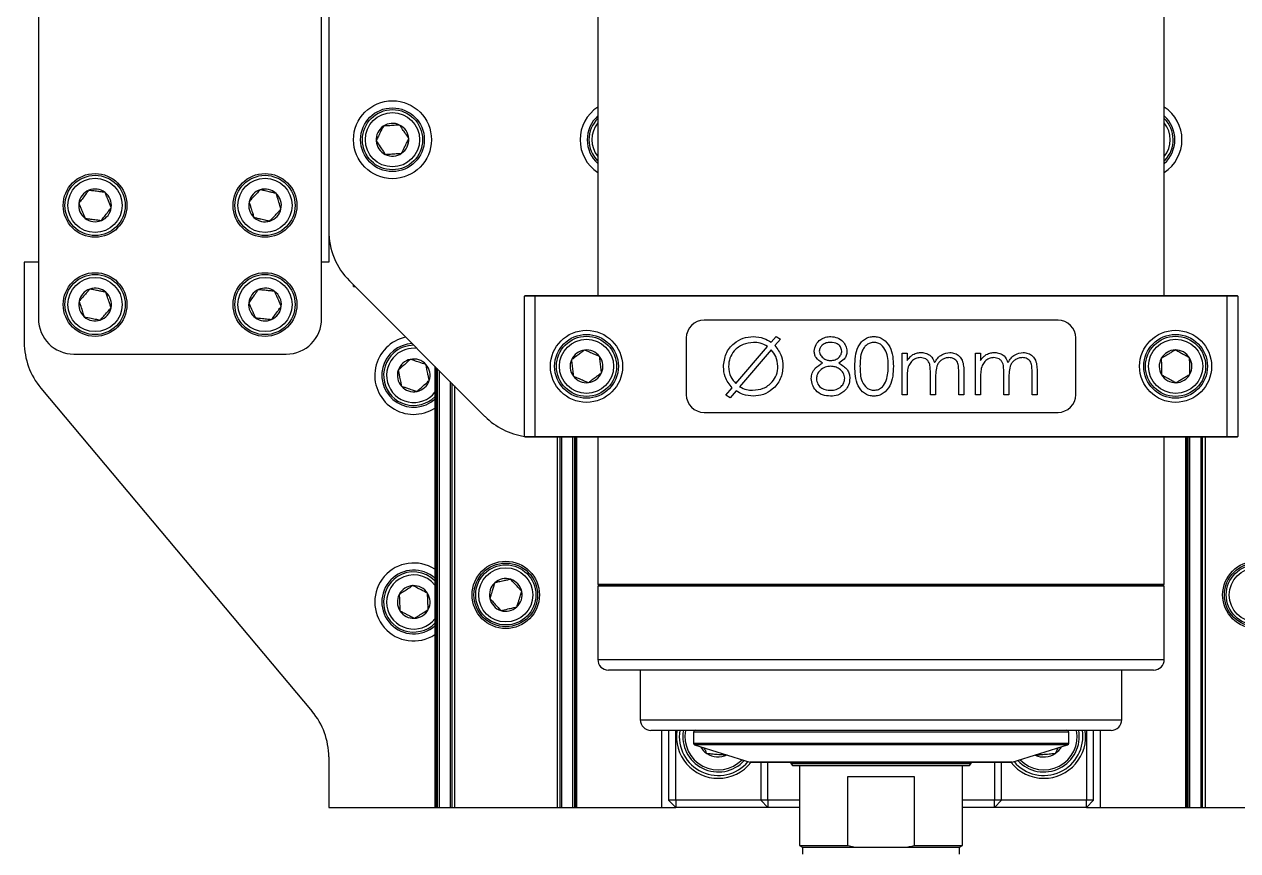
# Model space of a CAD drawing. Header units: millimetres. Extents: x 0 to 279, y 0 to 216.
# Drawn here: x 22.65 to 51.21, y 73.6 to 93.05 of the extents above; entities that cross this region are included whole.
import ezdxf

# ---------------------------------------------------------------- set-up
doc = ezdxf.new("R2010")
doc.units = ezdxf.units.MM

msp = doc.modelspace()

# ---------------------------------------------------------------- linework, layer by layer
at = {"color": 7, "linetype": 'Continuous', "lineweight": 25}
for p, q in [((29.814, 113.337), (29.814, 88.194)), ((36.147, 100.004), (36.147, 86.671)), ((49.481, 86.671), (49.481, 100.004)), ((22.981, 98.125), (22.981, 86.125)), ((29.647, 86.125), (29.647, 98.125)), ((49.496, 89.851), (49.481, 89.836)), ((29.814, 88.194), (29.814, 87.458)), ((22.981, 87.458), (22.647, 87.458)), ((22.647, 87.458), (22.647, 85.565)), ((29.814, 87.458), (29.647, 87.458)), ((30.302, 87.016), (33.492, 83.826)), ((30.397, 86.879), (30.397, 86.921)), ((30.397, 86.879), (30.439, 86.879)), ((34.418, 86.654), (34.435, 86.671)), ((34.668, 86.654), (34.418, 86.654)), ((34.418, 83.354), (34.418, 86.654)), ((34.435, 86.671), (34.668, 86.671)), ((34.668, 86.654), (34.668, 86.671)), ((34.668, 86.671), (50.96, 86.671)), ((34.668, 86.654), (34.668, 83.354)), ((50.96, 86.654), (34.668, 86.654)), ((50.96, 86.671), (51.193, 86.671)), ((50.96, 86.654), (50.96, 86.671)), ((51.21, 86.654), (50.96, 86.654)), ((50.96, 83.354), (50.96, 86.654)), ((51.193, 86.671), (51.21, 86.654)), ((51.21, 86.654), (51.21, 83.354)), ((46.981, 86.087), (38.647, 86.087)), ((40.23, 85.571), (40.349, 85.709)), ((40.349, 85.709), (40.446, 85.645)), ((38.231, 85.671), (38.231, 84.337)), ((39.395, 84.597), (40.145, 85.47)), ((40.446, 85.645), (40.315, 85.492)), ((47.397, 84.337), (47.397, 85.671)), ((23.814, 85.291), (28.814, 85.291)), ((40.23, 85.392), (39.485, 84.525)), ((43.31, 85.312), (43.429, 85.312)), ((43.31, 84.337), (43.31, 85.312)), ((43.429, 85.312), (43.429, 85.142)), ((45.036, 85.312), (45.156, 85.312)), ((45.036, 84.337), (45.036, 85.312)), ((45.156, 85.312), (45.156, 85.142)), ((32.314, 85.004), (32.314, 74.625)), ((32.366, 84.953), (32.366, 74.625)), ((43.976, 84.337), (43.976, 84.833)), ((44.643, 84.337), (44.643, 84.866)), ((44.763, 84.865), (44.763, 84.337)), ((45.703, 84.337), (45.703, 84.833)), ((46.37, 84.337), (46.37, 84.866)), ((46.489, 84.865), (46.489, 84.337)), ((32.673, 84.645), (32.673, 74.625)), ((32.709, 84.609), (32.709, 74.625)), ((43.429, 84.747), (43.429, 84.337)), ((44.096, 84.716), (44.096, 84.337)), ((45.156, 84.747), (45.156, 84.337)), ((45.823, 84.716), (45.823, 84.337)), ((23.037, 84.493), (29.424, 76.882)), ((32.775, 84.543), (32.775, 74.625)), ((39.164, 84.329), (39.312, 84.5)), ((39.262, 84.265), (39.164, 84.329)), ((39.401, 84.427), (39.262, 84.265)), ((43.429, 84.337), (43.31, 84.337)), ((44.096, 84.337), (43.976, 84.337)), ((44.763, 84.337), (44.643, 84.337)), ((45.156, 84.337), (45.036, 84.337)), ((45.823, 84.337), (45.703, 84.337)), ((46.489, 84.337), (46.37, 84.337)), ((38.647, 83.921), (46.981, 83.921)), ((34.418, 83.354), (34.668, 83.354)), ((34.418, 83.354), (34.435, 83.337)), ((34.668, 83.337), (34.435, 83.337)), ((34.668, 83.354), (34.668, 83.337)), ((34.668, 83.354), (50.96, 83.354)), ((50.96, 83.337), (34.668, 83.337)), ((35.187, 83.337), (35.187, 74.625)), ((35.253, 83.337), (35.253, 74.625)), ((35.289, 83.337), (35.289, 74.625)), ((35.596, 83.337), (35.596, 74.625)), ((35.647, 83.337), (35.647, 74.625)), ((36.147, 83.337), (36.147, 79.879)), ((49.481, 79.879), (49.481, 83.337)), ((49.981, 83.337), (49.981, 74.625)), ((50.032, 83.337), (50.032, 74.625)), ((50.339, 83.337), (50.339, 74.625)), ((50.375, 83.337), (50.375, 74.625)), ((50.441, 83.337), (50.441, 74.625)), ((50.96, 83.354), (51.21, 83.354)), ((50.96, 83.354), (50.96, 83.337)), ((51.193, 83.337), (50.96, 83.337)), ((51.193, 83.337), (51.21, 83.354)), ((36.147, 79.879), (36.172, 79.854)), ((36.147, 79.879), (49.481, 79.879)), ((36.172, 79.854), (36.147, 79.829)), ((36.147, 79.829), (36.147, 78.104)), ((49.481, 79.829), (36.147, 79.829)), ((49.456, 79.854), (36.172, 79.854)), ((49.456, 79.854), (49.481, 79.879)), ((49.481, 79.829), (49.456, 79.854)), ((49.481, 78.104), (49.481, 79.829)), ((49.231, 77.854), (36.397, 77.854)), ((37.147, 77.854), (37.147, 76.687)), ((48.481, 76.687), (48.481, 77.854)), ((48.231, 76.437), (37.397, 76.437)), ((37.647, 76.437), (37.647, 74.625)), ((37.814, 76.437), (37.814, 74.791)), ((37.981, 74.791), (37.981, 76.437)), ((38.397, 76.396), (38.397, 76.135)), ((47.231, 76.135), (47.231, 76.396)), ((47.647, 76.437), (47.647, 74.791)), ((47.814, 74.791), (47.814, 76.437)), ((47.981, 74.625), (47.981, 76.437)), ((38.427, 76.095), (39.725, 75.689)), ((45.903, 75.689), (47.201, 76.095)), ((29.814, 75.811), (29.814, 74.625)), ((45.891, 75.687), (39.737, 75.687)), ((39.981, 75.687), (39.981, 74.791)), ((40.147, 74.791), (40.147, 75.687)), ((40.689, 75.687), (40.689, 75.654)), ((40.689, 75.654), (40.739, 75.604)), ((40.689, 75.654), (44.939, 75.654)), ((44.889, 75.604), (40.739, 75.604)), ((40.897, 75.604), (40.897, 73.726)), ((44.731, 73.726), (44.731, 75.604)), ((44.889, 75.604), (44.939, 75.654)), ((44.939, 75.654), (44.939, 75.687)), ((45.481, 75.687), (45.481, 74.791)), ((45.647, 74.791), (45.647, 75.687)), ((42.032, 73.726), (42.032, 75.354)), ((42.032, 75.354), (43.596, 75.354)), ((43.596, 75.354), (43.596, 73.726)), ((29.814, 74.625), (32.314, 74.625)), ((32.314, 74.625), (32.338, 74.625)), ((32.338, 74.625), (32.366, 74.625)), ((32.366, 74.625), (32.41, 74.625)), ((32.41, 74.625), (32.673, 74.625)), ((32.673, 74.625), (32.709, 74.625)), ((32.709, 74.625), (32.775, 74.625)), ((32.775, 74.625), (35.187, 74.625)), ((35.187, 74.625), (35.253, 74.625)), ((35.253, 74.625), (35.289, 74.625)), ((35.289, 74.625), (35.551, 74.625)), ((35.551, 74.625), (35.596, 74.625)), ((35.596, 74.625), (35.623, 74.625)), ((35.623, 74.625), (35.647, 74.625)), ((35.647, 74.625), (37.647, 74.625)), ((37.647, 74.625), (37.981, 74.625)), ((37.981, 74.791), (37.814, 74.791)), ((37.981, 74.625), (37.814, 74.791)), ((39.981, 74.791), (37.981, 74.791)), ((37.981, 74.791), (37.981, 74.625)), ((40.147, 74.625), (37.981, 74.625)), ((40.147, 74.791), (39.981, 74.791)), ((40.147, 74.625), (39.981, 74.791)), ((40.897, 74.791), (40.147, 74.791)), ((40.147, 74.791), (40.147, 74.625)), ((40.897, 74.625), (40.147, 74.625)), ((45.481, 74.791), (44.731, 74.791)), ((45.481, 74.625), (44.731, 74.625)), ((45.481, 74.625), (45.481, 74.791)), ((45.647, 74.791), (45.481, 74.791)), ((45.647, 74.791), (45.481, 74.625)), ((47.647, 74.625), (45.481, 74.625)), ((47.647, 74.791), (45.647, 74.791)), ((47.647, 74.625), (47.647, 74.791)), ((47.814, 74.791), (47.647, 74.791)), ((47.814, 74.791), (47.647, 74.625)), ((47.647, 74.625), (47.981, 74.625)), ((47.981, 74.625), (49.981, 74.625)), ((49.981, 74.625), (50.005, 74.625)), ((50.005, 74.625), (50.032, 74.625)), ((50.032, 74.625), (50.077, 74.625)), ((50.077, 74.625), (50.339, 74.625)), ((50.339, 74.625), (50.375, 74.625)), ((50.375, 74.625), (50.441, 74.625)), ((50.441, 74.625), (52.853, 74.625)), ((40.897, 73.726), (40.964, 73.687)), ((40.897, 73.726), (42.032, 73.726)), ((42.032, 73.726), (42.214, 73.687)), ((43.596, 73.726), (44.731, 73.726)), ((44.664, 73.687), (44.731, 73.726)), ((40.964, 73.687), (40.964, 73.521)), ((40.964, 73.687), (42.214, 73.687)), ((42.214, 73.687), (43.414, 73.687)), ((43.414, 73.687), (44.664, 73.687)), ((44.664, 73.521), (44.664, 73.687))]:
    msp.add_line(p, q, dxfattribs=at)
at = {"color": 8, "linetype": 'Continuous', "lineweight": 25}
for p, q in [((32.338, 84.98), (32.338, 74.625)), ((32.41, 84.908), (32.41, 74.625)), ((35.551, 83.337), (35.551, 74.625)), ((35.623, 83.337), (35.623, 74.625)), ((50.005, 83.337), (50.005, 74.625)), ((50.077, 83.337), (50.077, 74.625)), ((36.147, 78.104), (49.481, 78.104)), ((37.147, 76.687), (48.481, 76.687)), ((47.231, 76.396), (38.397, 76.396)), ((38.397, 76.135), (47.231, 76.135)), ((42.814, 76.095), (38.427, 76.095)), ((47.201, 76.095), (42.814, 76.095)), ((39.725, 75.689), (45.903, 75.689))]:
    msp.add_line(p, q, dxfattribs=at)
at = {"color": 7, "linetype": 'Continuous', "lineweight": 25}
for centre, radius in [((31.314, 90.337), 0.917), ((31.314, 90.337), 0.75), ((31.314, 90.337), 0.708), ((31.314, 90.337), 0.638), ((24.314, 88.791), 0.75), ((24.314, 88.791), 0.708), ((24.314, 88.791), 0.638), ((28.314, 88.791), 0.75), ((28.314, 88.791), 0.708), ((28.314, 88.791), 0.638), ((24.314, 86.458), 0.75), ((24.314, 86.458), 0.708), ((28.314, 86.458), 0.75), ((28.314, 86.458), 0.708), ((24.314, 86.458), 0.638), ((28.314, 86.458), 0.638), ((35.881, 85.004), 0.848), ((35.881, 85.004), 0.75), ((35.881, 85.004), 0.708), ((49.747, 85.004), 0.848), ((49.747, 85.004), 0.75), ((49.747, 85.004), 0.708), ((35.881, 85.004), 0.637), ((49.747, 85.004), 0.638), ((33.981, 79.625), 0.792), ((33.981, 79.625), 0.75), ((33.981, 79.625), 0.708), ((33.981, 79.625), 0.638), ((51.647, 79.625), 0.792), ((51.647, 79.625), 0.75), ((51.647, 79.625), 0.708), ((51.647, 79.625), 0.637)]:
    msp.add_circle(centre, radius, dxfattribs=at)
for centre, radius, start, end in [((36.647, 90.337), 0.917, 123.0557, 236.9443), ((36.647, 90.337), 0.75, 131.8103, 228.1897), ((36.647, 90.337), 0.708, 134.9009, 225.0991), ((48.981, 90.337), 0.917, 303.0557, 56.9443), ((48.981, 90.337), 0.75, 311.8103, 48.1897), ((48.981, 90.337), 0.708, 316.6821, 45.0991), ((31.314, 90.337), 0.385, 124.0112, 184.0112), ((31.314, 90.337), 0.385, 64.0112, 124.0112), ((31.314, 90.337), 0.385, 4.0112, 64.0112), ((36.647, 90.337), 0.638, 141.6573, 218.3427), ((48.981, 90.337), 0.638, 321.6573, 38.3427), ((31.314, 90.337), 0.385, 184.0112, 244.0112), ((31.314, 90.337), 0.385, 304.0112, 4.0112), ((31.314, 90.337), 0.385, 244.0112, 304.0112), ((24.314, 88.791), 0.385, 112.5129, 172.5129), ((24.314, 88.791), 0.385, 52.5129, 112.5129), ((28.314, 88.791), 0.385, 107.1645, 167.1645), ((28.314, 88.791), 0.385, 47.1645, 107.1645), ((24.314, 88.791), 0.385, 172.5129, 232.5129), ((24.314, 88.791), 0.385, 352.5129, 52.5129), ((28.314, 88.791), 0.385, 167.1645, 227.1645), ((28.314, 88.791), 0.385, 347.1645, 47.1645), ((24.314, 88.791), 0.385, 292.5129, 352.5129), ((28.314, 88.791), 0.385, 287.1645, 347.1645), ((24.314, 88.791), 0.385, 232.5129, 292.5129), ((28.314, 88.791), 0.385, 227.1645, 287.1645), ((31.481, 88.194), 1.667, 180, 225), ((24.314, 86.458), 0.385, 48.4895, 108.4895), ((28.314, 86.458), 0.385, 53.8562, 113.8562), ((24.314, 86.458), 0.385, 108.4895, 168.4895), ((24.314, 86.458), 0.385, 348.4895, 48.4895), ((28.314, 86.458), 0.385, 113.8562, 173.8562), ((28.314, 86.458), 0.385, 353.8562, 53.8562), ((24.314, 86.458), 0.385, 168.4895, 228.4895), ((24.314, 86.458), 0.385, 288.4895, 348.4895), ((28.314, 86.458), 0.385, 173.8562, 233.8562), ((28.314, 86.458), 0.385, 293.8562, 353.8562), ((23.814, 86.125), 0.833, 180, 270), ((24.314, 86.458), 0.385, 228.4895, 288.4895), ((28.314, 86.458), 0.385, 233.8562, 293.8562), ((28.814, 86.125), 0.833, 270, 0), ((38.647, 85.671), 0.417, 90, 180), ((46.981, 85.671), 0.417, 0, 90), ((31.814, 84.791), 0.917, 101.6516, 303.0557), ((24.314, 85.565), 1.667, 180, 220), ((31.814, 84.791), 0.75, 92.7869, 311.6358), ((31.814, 84.791), 0.708, 89.65, 131.6358), ((31.814, 84.791), 0.638, 82.7716, 131.6358), ((31.814, 84.791), 0.708, 131.6358, 314.9009), ((31.814, 84.791), 0.638, 131.6358, 321.6573), ((31.814, 84.791), 0.385, 101.6358, 161.6358), ((31.814, 84.791), 0.385, 41.6358, 101.6358), ((35.881, 85.004), 0.385, 156.6552, 216.6552), ((35.881, 85.004), 0.385, 96.6552, 156.6552), ((35.881, 85.004), 0.385, 36.6552, 96.6552), ((35.881, 85.004), 0.385, 336.6552, 36.6552), ((49.747, 85.004), 0.385, 151.3068, 211.3068), ((49.747, 85.004), 0.385, 91.3068, 151.3068), ((49.747, 85.004), 0.385, 31.3068, 91.3068), ((49.747, 85.004), 0.385, 331.3068, 31.3068), ((31.814, 84.791), 0.385, 161.6358, 221.6358), ((31.814, 84.791), 0.385, 341.6358, 41.6358), ((35.881, 85.004), 0.385, 276.6552, 336.6552), ((31.814, 84.791), 0.385, 281.6358, 341.6358), ((35.881, 85.004), 0.385, 216.6552, 276.6552), ((49.747, 85.004), 0.385, 211.3068, 271.3068), ((49.747, 85.004), 0.385, 271.3068, 331.3068), ((31.814, 84.791), 0.385, 221.6358, 281.6358), ((38.647, 84.337), 0.417, 180, 270), ((46.981, 84.337), 0.417, 270, 0), ((34.671, 85.004), 1.667, 225, 261.2738), ((31.814, 79.458), 0.917, 56.9443, 303.0557), ((31.814, 79.458), 0.75, 48.1897, 311.8103), ((31.814, 79.458), 0.708, 122.5129, 314.9009), ((31.814, 79.458), 0.638, 122.5129, 321.6573), ((31.814, 79.458), 0.708, 45.0991, 122.5129), ((31.814, 79.458), 0.638, 38.3427, 122.5129), ((33.981, 79.625), 0.385, 72.5129, 132.5129), ((33.981, 79.625), 0.385, 12.5129, 72.5129), ((31.814, 79.458), 0.385, 92.5129, 152.5129), ((31.814, 79.458), 0.385, 32.5129, 92.5129), ((33.981, 79.625), 0.385, 132.5129, 192.5129), ((33.981, 79.625), 0.385, 312.5129, 12.5129), ((31.814, 79.458), 0.385, 152.5129, 212.5129), ((31.814, 79.458), 0.385, 332.5129, 32.5129), ((33.981, 79.625), 0.385, 192.5129, 252.5129), ((31.814, 79.458), 0.385, 212.5129, 272.5129), ((31.814, 79.458), 0.385, 272.5129, 332.5129), ((33.981, 79.625), 0.385, 252.5129, 312.5129), ((36.397, 78.104), 0.25, 180, 270), ((49.231, 78.104), 0.25, 270, 0), ((28.147, 75.811), 1.667, 0, 40), ((37.397, 76.687), 0.25, 180, 270), ((48.231, 76.687), 0.25, 270, 0), ((38.981, 76.291), 0.983, 171.4626, 270), ((38.981, 76.291), 0.917, 170.8365, 320.0089), ((38.981, 76.291), 0.833, 169.9111, 317.5977), ((38.981, 76.291), 0.783, 169.2597, 315.8762), ((38.439, 76.396), 0.0417, 90, 180), ((46.647, 76.291), 0.917, 219.9911, 9.1635), ((46.647, 76.291), 0.833, 222.4023, 10.0889), ((46.647, 76.291), 0.783, 224.1238, 10.7403), ((46.647, 76.291), 0.983, 270, 8.5374), ((47.189, 76.396), 0.0417, 0, 90), ((38.439, 76.135), 0.0417, 180, 252.646), ((38.981, 76.291), 0.481, 209.8113, 235.6804), ((46.647, 76.291), 0.481, 304.8033, 330.1887), ((47.189, 76.135), 0.0417, 287.354, 0), ((38.981, 76.291), 0.481, 235.6804, 295.6804), ((46.647, 76.291), 0.481, 244.8033, 304.8033), ((38.981, 76.291), 0.983, 270, 322.1021), ((39.737, 75.729), 0.0417, 252.646, 270), ((46.647, 76.291), 0.983, 217.8979, 270), ((45.891, 75.729), 0.0417, 270, 287.354)]:
    msp.add_arc(centre, radius, start, end, dxfattribs=at)
for points, knots in [([(31.099, 90.656), (31.075, 90.607), (31.033, 90.522), (30.973, 90.399), (30.943, 90.338), (30.93, 90.31)], [0, 0, 0, 0, 0.439122, 0.751371, 1, 1, 1, 1]), ([(31.483, 90.683), (31.461, 90.682), (31.4, 90.678), (31.286, 90.67), (31.177, 90.662), (31.118, 90.658), (31.099, 90.656)], [0, 0, 0, 0, 0.180942, 0.506293, 0.843975, 1, 1, 1, 1]), ([(31.698, 90.364), (31.691, 90.375), (31.676, 90.397), (31.653, 90.431), (31.629, 90.467), (31.601, 90.508), (31.569, 90.556), (31.537, 90.603), (31.508, 90.646), (31.491, 90.671), (31.483, 90.683)], [0, 0, 0, 0, 0.107786, 0.216167, 0.327311, 0.439954, 0.593485, 0.752147, 0.875506, 1, 1, 1, 1]), ([(30.93, 90.31), (30.961, 90.265), (31.014, 90.187), (31.09, 90.073), (31.128, 90.016), (31.145, 89.991)], [0, 0, 0, 0, 0.439122, 0.751371, 1, 1, 1, 1]), ([(31.529, 90.018), (31.541, 90.042), (31.564, 90.09), (31.608, 90.18), (31.655, 90.276), (31.685, 90.337), (31.698, 90.364)], [0, 0, 0, 0, 0.216453, 0.440306, 0.751896, 1, 1, 1, 1]), ([(31.145, 89.991), (31.164, 89.993), (31.224, 89.997), (31.333, 90.005), (31.446, 90.013), (31.507, 90.017), (31.529, 90.018)], [0, 0, 0, 0, 0.156025, 0.493707, 0.819058, 1, 1, 1, 1]), ([(24.167, 89.147), (24.153, 89.13), (24.116, 89.081), (24.047, 88.991), (23.98, 88.904), (23.944, 88.857), (23.932, 88.842)], [0, 0, 0, 0, 0.180942, 0.506293, 0.843975, 1, 1, 1, 1]), ([(24.548, 89.097), (24.522, 89.1), (24.469, 89.107), (24.37, 89.12), (24.264, 89.134), (24.197, 89.143), (24.167, 89.147)], [0, 0, 0, 0, 0.216453, 0.440306, 0.751896, 1, 1, 1, 1]), ([(28.2, 89.159), (28.185, 89.143), (28.144, 89.098), (28.067, 89.015), (27.992, 88.935), (27.952, 88.891), (27.939, 88.877)], [0, 0, 0, 0, 0.180942, 0.506293, 0.843975, 1, 1, 1, 1]), ([(28.576, 89.074), (28.55, 89.08), (28.498, 89.091), (28.401, 89.114), (28.297, 89.137), (28.23, 89.152), (28.2, 89.159)], [0, 0, 0, 0, 0.216453, 0.440306, 0.751896, 1, 1, 1, 1]), ([(23.932, 88.842), (23.942, 88.817), (23.963, 88.768), (24.001, 88.676), (24.042, 88.577), (24.068, 88.514), (24.08, 88.486)], [0, 0, 0, 0, 0.216453, 0.440306, 0.751896, 1, 1, 1, 1]), ([(24.696, 88.741), (24.675, 88.792), (24.638, 88.879), (24.586, 89.006), (24.56, 89.069), (24.548, 89.097)], [0, 0, 0, 0, 0.439122, 0.751371, 1, 1, 1, 1]), ([(27.939, 88.877), (27.946, 88.852), (27.962, 88.8), (27.992, 88.705), (28.023, 88.603), (28.043, 88.538), (28.052, 88.509)], [0, 0, 0, 0, 0.216453, 0.440306, 0.751896, 1, 1, 1, 1]), ([(28.689, 88.706), (28.673, 88.759), (28.645, 88.849), (28.605, 88.98), (28.585, 89.045), (28.576, 89.074)], [0, 0, 0, 0, 0.439122, 0.751371, 1, 1, 1, 1]), ([(24.461, 88.436), (24.473, 88.451), (24.509, 88.498), (24.576, 88.585), (24.645, 88.675), (24.682, 88.724), (24.696, 88.741)], [0, 0, 0, 0, 0.156025, 0.493707, 0.819058, 1, 1, 1, 1]), ([(28.428, 88.424), (28.44, 88.437), (28.481, 88.481), (28.556, 88.562), (28.633, 88.645), (28.674, 88.69), (28.689, 88.706)], [0, 0, 0, 0, 0.156025, 0.493707, 0.819058, 1, 1, 1, 1]), ([(24.08, 88.486), (24.106, 88.483), (24.159, 88.476), (24.258, 88.463), (24.364, 88.449), (24.431, 88.44), (24.461, 88.436)], [0, 0, 0, 0, 0.216453, 0.440306, 0.751896, 1, 1, 1, 1]), ([(28.052, 88.509), (28.078, 88.503), (28.13, 88.491), (28.227, 88.469), (28.331, 88.446), (28.398, 88.43), (28.428, 88.424)], [0, 0, 0, 0, 0.216453, 0.440306, 0.751896, 1, 1, 1, 1]), ([(24.192, 86.823), (24.177, 86.807), (24.137, 86.761), (24.062, 86.676), (23.989, 86.594), (23.949, 86.549), (23.937, 86.535)], [0, 0, 0, 0, 0.180942, 0.506293, 0.843975, 1, 1, 1, 1]), ([(24.569, 86.746), (24.556, 86.749), (24.531, 86.754), (24.49, 86.762), (24.448, 86.771), (24.399, 86.781), (24.343, 86.792), (24.287, 86.804), (24.236, 86.814), (24.207, 86.82), (24.192, 86.823)], [0, 0, 0, 0, 0.107786, 0.216167, 0.327311, 0.439954, 0.593485, 0.752147, 0.875506, 1, 1, 1, 1]), ([(24.691, 86.381), (24.683, 86.406), (24.666, 86.457), (24.634, 86.552), (24.6, 86.653), (24.579, 86.718), (24.569, 86.746)], [0, 0, 0, 0, 0.216453, 0.440306, 0.751896, 1, 1, 1, 1]), ([(28.158, 86.81), (28.145, 86.792), (28.109, 86.743), (28.042, 86.651), (27.978, 86.563), (27.942, 86.515), (27.931, 86.499)], [0, 0, 0, 0, 0.180942, 0.506293, 0.843975, 1, 1, 1, 1]), ([(28.541, 86.769), (28.528, 86.77), (28.502, 86.773), (28.461, 86.778), (28.418, 86.782), (28.368, 86.787), (28.311, 86.794), (28.254, 86.8), (28.203, 86.805), (28.173, 86.808), (28.158, 86.81)], [0, 0, 0, 0, 0.107786, 0.216167, 0.327311, 0.439954, 0.593485, 0.752147, 0.875506, 1, 1, 1, 1]), ([(28.697, 86.417), (28.686, 86.441), (28.664, 86.49), (28.624, 86.581), (28.581, 86.679), (28.553, 86.741), (28.541, 86.769)], [0, 0, 0, 0, 0.216453, 0.440306, 0.751896, 1, 1, 1, 1]), ([(23.937, 86.535), (23.954, 86.483), (23.984, 86.393), (24.028, 86.263), (24.049, 86.199), (24.059, 86.17)], [0, 0, 0, 0, 0.439122, 0.751371, 1, 1, 1, 1]), ([(24.436, 86.093), (24.449, 86.107), (24.488, 86.152), (24.561, 86.234), (24.636, 86.319), (24.677, 86.365), (24.691, 86.381)], [0, 0, 0, 0, 0.156025, 0.493707, 0.819058, 1, 1, 1, 1]), ([(27.931, 86.499), (27.954, 86.449), (27.992, 86.363), (28.047, 86.237), (28.075, 86.175), (28.087, 86.147)], [0, 0, 0, 0, 0.439122, 0.751371, 1, 1, 1, 1]), ([(28.47, 86.106), (28.481, 86.121), (28.516, 86.169), (28.581, 86.258), (28.648, 86.35), (28.684, 86.399), (28.697, 86.417)], [0, 0, 0, 0, 0.156025, 0.493707, 0.819058, 1, 1, 1, 1]), ([(24.059, 86.17), (24.113, 86.159), (24.205, 86.14), (24.34, 86.113), (24.406, 86.099), (24.436, 86.093)], [0, 0, 0, 0, 0.439122, 0.751371, 1, 1, 1, 1]), ([(28.087, 86.147), (28.142, 86.141), (28.235, 86.131), (28.372, 86.117), (28.44, 86.109), (28.47, 86.106)], [0, 0, 0, 0, 0.439122, 0.751371, 1, 1, 1, 1]), ([(39.105, 84.996), (39.117, 85.1), (39.142, 85.308), (39.328, 85.544), (39.562, 85.682), (39.726, 85.697), (39.807, 85.705)], [0, 0, 0, 0, 0.279679, 0.55925, 0.779605, 1, 1, 1, 1]), ([(39.807, 85.705), (39.892, 85.698), (40.044, 85.685), (40.173, 85.606), (40.23, 85.571)], [0, 0, 0, 0, 0.559534, 1, 1, 1, 1]), ([(41.241, 85.363), (41.251, 85.416), (41.27, 85.523), (41.38, 85.634), (41.505, 85.695), (41.59, 85.702), (41.632, 85.705)], [0, 0, 0, 0, 0.278806, 0.558457, 0.77916, 1, 1, 1, 1]), ([(41.632, 85.705), (41.685, 85.699), (41.792, 85.687), (41.916, 85.599), (41.995, 85.484), (42.005, 85.401), (42.011, 85.359)], [0, 0, 0, 0, 0.279929, 0.559623, 0.779946, 1, 1, 1, 1]), ([(42.199, 85.004), (42.2, 85.081), (42.204, 85.237), (42.252, 85.429), (42.334, 85.562), (42.421, 85.642), (42.527, 85.695), (42.605, 85.702), (42.644, 85.705)], [0, 0, 0, 0, 0.2505259, 0.5001642, 0.6252727, 0.7501982, 0.8751106, 1, 1, 1, 1]), ([(42.644, 85.705), (42.684, 85.702), (42.762, 85.696), (42.905, 85.626), (43.033, 85.468), (43.098, 85.239), (43.102, 85.082), (43.105, 85.004)], [0, 0, 0, 0, 0.1251695, 0.2503357, 0.4988652, 0.7490161, 1, 1, 1, 1]), ([(39.813, 85.568), (39.728, 85.558), (39.558, 85.536), (39.362, 85.389), (39.243, 85.2), (39.23, 85.066), (39.224, 84.999)], [0, 0, 0, 0, 0.279737, 0.559467, 0.779693, 1, 1, 1, 1]), ([(40.145, 85.47), (40.087, 85.503), (39.983, 85.56), (39.865, 85.566), (39.813, 85.568)], [0, 0, 0, 0, 0.55922, 1, 1, 1, 1]), ([(40.315, 85.492), (40.377, 85.411), (40.488, 85.267), (40.501, 85.087), (40.506, 85.007)], [0, 0, 0, 0, 0.55894, 1, 1, 1, 1]), ([(41.625, 85.568), (41.59, 85.566), (41.52, 85.561), (41.435, 85.512), (41.372, 85.443), (41.365, 85.388), (41.361, 85.361)], [0, 0, 0, 0, 0.280651, 0.560566, 0.78062, 1, 1, 1, 1]), ([(41.891, 85.364), (41.884, 85.398), (41.869, 85.467), (41.771, 85.555), (41.681, 85.563), (41.625, 85.568)], [0, 0, 0, 0, 0.278971, 0.559919, 1, 1, 1, 1]), ([(42.648, 85.568), (42.618, 85.565), (42.557, 85.559), (42.476, 85.512), (42.411, 85.446), (42.352, 85.339), (42.322, 85.187), (42.319, 85.065), (42.318, 85.004)], [0, 0, 0, 0, 0.124874, 0.249889, 0.374726, 0.499789, 0.7495, 1, 1, 1, 1]), ([(42.985, 85.004), (42.983, 85.065), (42.979, 85.187), (42.937, 85.366), (42.848, 85.497), (42.74, 85.559), (42.679, 85.565), (42.648, 85.568)], [0, 0, 0, 0, 0.250921, 0.501308, 0.749642, 0.874909, 1, 1, 1, 1]), ([(31.736, 85.168), (31.722, 85.156), (31.678, 85.116), (31.596, 85.043), (31.511, 84.968), (31.465, 84.927), (31.449, 84.913)], [0, 0, 0, 0, 0.156025, 0.493707, 0.819058, 1, 1, 1, 1]), ([(32.102, 85.047), (32.049, 85.065), (31.96, 85.094), (31.83, 85.137), (31.765, 85.159), (31.736, 85.168)], [0, 0, 0, 0, 0.439122, 0.751371, 1, 1, 1, 1]), ([(35.836, 85.386), (35.815, 85.371), (35.772, 85.339), (35.692, 85.279), (35.606, 85.215), (35.552, 85.175), (35.527, 85.157)], [0, 0, 0, 0, 0.216453, 0.440306, 0.751896, 1, 1, 1, 1]), ([(35.527, 85.157), (35.53, 85.135), (35.537, 85.074), (35.55, 84.961), (35.563, 84.852), (35.57, 84.793), (35.572, 84.774)], [0, 0, 0, 0, 0.180942, 0.506293, 0.843975, 1, 1, 1, 1]), ([(36.189, 85.234), (36.165, 85.244), (36.116, 85.266), (36.025, 85.305), (35.927, 85.347), (35.864, 85.374), (35.836, 85.386)], [0, 0, 0, 0, 0.216453, 0.440306, 0.751896, 1, 1, 1, 1]), ([(36.234, 84.852), (36.232, 84.87), (36.225, 84.93), (36.212, 85.038), (36.199, 85.151), (36.192, 85.212), (36.189, 85.234)], [0, 0, 0, 0, 0.156025, 0.493707, 0.819058, 1, 1, 1, 1]), ([(40.387, 85.004), (40.377, 85.085), (40.361, 85.23), (40.27, 85.343), (40.23, 85.392)], [0, 0, 0, 0, 0.559034, 1, 1, 1, 1]), ([(41.436, 85.08), (41.379, 85.118), (41.299, 85.171), (41.248, 85.283), (41.244, 85.336), (41.241, 85.363)], [0, 0, 0, 0, 0.557752, 0.778932, 1, 1, 1, 1]), ([(41.361, 85.361), (41.368, 85.326), (41.383, 85.255), (41.463, 85.187), (41.546, 85.147), (41.602, 85.143), (41.63, 85.141)], [0, 0, 0, 0, 0.277721, 0.558224, 0.779072, 1, 1, 1, 1]), ([(41.63, 85.141), (41.666, 85.145), (41.736, 85.152), (41.822, 85.206), (41.878, 85.281), (41.887, 85.336), (41.891, 85.364)], [0, 0, 0, 0, 0.280237, 0.560145, 0.780435, 1, 1, 1, 1]), ([(42.011, 85.359), (42.008, 85.326), (42.002, 85.259), (41.938, 85.154), (41.866, 85.108), (41.821, 85.08)], [0, 0, 0, 0, 0.280159, 0.560243, 1, 1, 1, 1]), ([(43.429, 85.142), (43.451, 85.172), (43.49, 85.224), (43.542, 85.262), (43.565, 85.279)], [0, 0, 0, 0, 0.560148, 1, 1, 1, 1]), ([(43.745, 85.209), (43.705, 85.204), (43.627, 85.194), (43.528, 85.123), (43.457, 85.018), (43.432, 84.886), (43.43, 84.794), (43.429, 84.747)], [0, 0, 0, 0, 0.186202, 0.372665, 0.559103, 0.77925, 1, 1, 1, 1]), ([(43.565, 85.279), (43.6, 85.295), (43.665, 85.324), (43.735, 85.327), (43.765, 85.329)], [0, 0, 0, 0, 0.5597433, 1, 1, 1, 1]), ([(43.976, 84.833), (43.976, 84.875), (43.974, 84.959), (43.963, 85.067), (43.918, 85.14), (43.851, 85.195), (43.787, 85.204), (43.745, 85.209)], [0, 0, 0, 0, 0.251163, 0.501303, 0.62647, 0.751749, 1, 1, 1, 1]), ([(43.765, 85.329), (43.804, 85.325), (43.882, 85.317), (44.009, 85.245), (44.05, 85.151), (44.075, 85.094)], [0, 0, 0, 0, 0.280809, 0.561507, 1, 1, 1, 1]), ([(44.075, 85.094), (44.098, 85.129), (44.142, 85.2), (44.259, 85.301), (44.367, 85.318), (44.433, 85.329)], [0, 0, 0, 0, 0.281263, 0.562094, 1, 1, 1, 1]), ([(44.412, 85.209), (44.384, 85.207), (44.329, 85.203), (44.253, 85.166), (44.188, 85.113), (44.125, 85.021), (44.099, 84.882), (44.097, 84.772), (44.096, 84.716)], [0, 0, 0, 0, 0.124988, 0.250005, 0.3751, 0.5002, 0.749432, 1, 1, 1, 1]), ([(44.643, 84.866), (44.642, 84.905), (44.641, 84.984), (44.626, 85.086), (44.577, 85.15), (44.512, 85.198), (44.452, 85.205), (44.412, 85.209)], [0, 0, 0, 0, 0.251112, 0.500668, 0.625849, 0.75117, 1, 1, 1, 1]), ([(44.433, 85.329), (44.473, 85.325), (44.554, 85.318), (44.659, 85.25), (44.733, 85.142), (44.76, 85.007), (44.762, 84.913), (44.763, 84.865)], [0, 0, 0, 0, 0.186521, 0.37285, 0.559174, 0.779254, 1, 1, 1, 1]), ([(45.156, 85.142), (45.177, 85.172), (45.216, 85.224), (45.268, 85.262), (45.291, 85.279)], [0, 0, 0, 0, 0.560148, 1, 1, 1, 1]), ([(45.471, 85.209), (45.432, 85.204), (45.353, 85.194), (45.254, 85.123), (45.184, 85.018), (45.159, 84.886), (45.157, 84.794), (45.156, 84.747)], [0, 0, 0, 0, 0.186202, 0.372665, 0.559103, 0.77925, 1, 1, 1, 1]), ([(45.291, 85.279), (45.327, 85.295), (45.391, 85.324), (45.461, 85.327), (45.492, 85.329)], [0, 0, 0, 0, 0.559743, 1, 1, 1, 1]), ([(45.703, 84.833), (45.702, 84.875), (45.701, 84.959), (45.69, 85.067), (45.644, 85.14), (45.578, 85.195), (45.514, 85.204), (45.471, 85.209)], [0, 0, 0, 0, 0.251163, 0.501303, 0.62647, 0.751749, 1, 1, 1, 1]), ([(45.492, 85.329), (45.531, 85.325), (45.609, 85.317), (45.736, 85.245), (45.777, 85.151), (45.802, 85.094)], [0, 0, 0, 0, 0.280809, 0.561507, 1, 1, 1, 1]), ([(45.802, 85.094), (45.824, 85.129), (45.868, 85.2), (45.985, 85.301), (46.093, 85.318), (46.159, 85.329)], [0, 0, 0, 0, 0.281263, 0.562094, 1, 1, 1, 1]), ([(46.139, 85.209), (46.111, 85.207), (46.055, 85.203), (45.979, 85.166), (45.915, 85.113), (45.851, 85.021), (45.825, 84.882), (45.823, 84.772), (45.823, 84.716)], [0, 0, 0, 0, 0.124988, 0.250005, 0.3751, 0.5002, 0.749432, 1, 1, 1, 1]), ([(46.37, 84.866), (46.369, 84.905), (46.368, 84.984), (46.353, 85.086), (46.304, 85.15), (46.239, 85.198), (46.179, 85.205), (46.139, 85.209)], [0, 0, 0, 0, 0.2511115, 0.5006677, 0.6258492, 0.7511701, 1, 1, 1, 1]), ([(46.159, 85.329), (46.2, 85.325), (46.281, 85.318), (46.386, 85.25), (46.459, 85.142), (46.486, 85.007), (46.488, 84.913), (46.489, 84.865)], [0, 0, 0, 0, 0.186521, 0.37285, 0.559174, 0.779254, 1, 1, 1, 1]), ([(49.739, 85.389), (49.716, 85.375), (49.67, 85.347), (49.585, 85.296), (49.494, 85.24), (49.436, 85.205), (49.41, 85.189)], [0, 0, 0, 0, 0.216453, 0.440306, 0.751896, 1, 1, 1, 1]), ([(49.41, 85.189), (49.41, 85.167), (49.412, 85.106), (49.414, 84.992), (49.417, 84.883), (49.418, 84.823), (49.418, 84.804)], [0, 0, 0, 0, 0.180942, 0.506293, 0.843975, 1, 1, 1, 1]), ([(50.076, 85.204), (50.053, 85.217), (50.006, 85.242), (49.919, 85.29), (49.825, 85.342), (49.765, 85.374), (49.739, 85.389)], [0, 0, 0, 0, 0.2164527, 0.4403056, 0.751896, 1, 1, 1, 1]), ([(50.085, 84.819), (50.085, 84.838), (50.083, 84.898), (50.081, 85.007), (50.078, 85.121), (50.077, 85.182), (50.076, 85.204)], [0, 0, 0, 0, 0.156025, 0.493707, 0.819058, 1, 1, 1, 1]), ([(31.449, 84.913), (31.454, 84.887), (31.465, 84.834), (31.485, 84.737), (31.506, 84.632), (31.52, 84.565), (31.526, 84.536)], [0, 0, 0, 0, 0.216453, 0.440306, 0.751896, 1, 1, 1, 1]), ([(32.179, 84.67), (32.174, 84.696), (32.163, 84.749), (32.143, 84.846), (32.122, 84.951), (32.108, 85.017), (32.102, 85.047)], [0, 0, 0, 0, 0.216453, 0.440306, 0.751896, 1, 1, 1, 1]), ([(35.925, 84.622), (35.946, 84.638), (35.989, 84.67), (36.069, 84.729), (36.155, 84.793), (36.21, 84.833), (36.234, 84.852)], [0, 0, 0, 0, 0.216453, 0.440306, 0.751896, 1, 1, 1, 1]), ([(39.312, 84.5), (39.245, 84.582), (39.125, 84.727), (39.111, 84.914), (39.105, 84.996)], [0, 0, 0, 0, 0.5590257, 1, 1, 1, 1]), ([(39.224, 84.999), (39.234, 84.914), (39.252, 84.763), (39.351, 84.648), (39.395, 84.597)], [0, 0, 0, 0, 0.558919, 1, 1, 1, 1]), ([(39.792, 84.44), (39.877, 84.449), (40.048, 84.468), (40.248, 84.612), (40.367, 84.802), (40.38, 84.937), (40.387, 85.004)], [0, 0, 0, 0, 0.279931, 0.55953, 0.779725, 1, 1, 1, 1]), ([(40.506, 85.007), (40.495, 84.904), (40.471, 84.696), (40.281, 84.466), (40.051, 84.324), (39.888, 84.31), (39.806, 84.303)], [0, 0, 0, 0, 0.279625, 0.559346, 0.779598, 1, 1, 1, 1]), ([(41.173, 84.715), (41.177, 84.759), (41.186, 84.848), (41.276, 84.987), (41.375, 85.045), (41.436, 85.08)], [0, 0, 0, 0, 0.279987, 0.559901, 1, 1, 1, 1]), ([(41.633, 85.004), (41.586, 85), (41.493, 84.992), (41.382, 84.917), (41.306, 84.821), (41.297, 84.748), (41.293, 84.711)], [0, 0, 0, 0, 0.280283, 0.560138, 0.780298, 1, 1, 1, 1]), ([(41.959, 84.723), (41.951, 84.768), (41.936, 84.856), (41.841, 84.944), (41.738, 84.997), (41.668, 85.002), (41.633, 85.004)], [0, 0, 0, 0, 0.278303, 0.558509, 0.779146, 1, 1, 1, 1]), ([(41.821, 85.08), (41.897, 85.034), (42.002, 84.97), (42.071, 84.828), (42.076, 84.76), (42.079, 84.726)], [0, 0, 0, 0, 0.558271, 0.779089, 1, 1, 1, 1]), ([(42.644, 84.303), (42.605, 84.306), (42.528, 84.313), (42.386, 84.383), (42.261, 84.542), (42.204, 84.771), (42.201, 84.926), (42.199, 85.004)], [0, 0, 0, 0, 0.125181, 0.250351, 0.498778, 0.748946, 1, 1, 1, 1]), ([(42.318, 85.004), (42.319, 84.943), (42.322, 84.821), (42.357, 84.64), (42.449, 84.511), (42.557, 84.45), (42.618, 84.443), (42.648, 84.44)], [0, 0, 0, 0, 0.251085, 0.501371, 0.749628, 0.874877, 1, 1, 1, 1]), ([(43.105, 85.004), (43.102, 84.925), (43.098, 84.769), (43.033, 84.54), (42.905, 84.383), (42.762, 84.313), (42.684, 84.306), (42.644, 84.303)], [0, 0, 0, 0, 0.251002, 0.501138, 0.749612, 0.874807, 1, 1, 1, 1]), ([(42.934, 84.669), (42.951, 84.73), (42.982, 84.84), (42.984, 84.954), (42.985, 85.004)], [0, 0, 0, 0, 0.559599, 1, 1, 1, 1]), ([(31.892, 84.414), (31.908, 84.429), (31.954, 84.47), (32.039, 84.545), (32.121, 84.618), (32.165, 84.658), (32.179, 84.67)], [0, 0, 0, 0, 0.180942, 0.506293, 0.843975, 1, 1, 1, 1]), ([(35.572, 84.774), (35.596, 84.764), (35.645, 84.743), (35.737, 84.703), (35.835, 84.661), (35.897, 84.634), (35.925, 84.622)], [0, 0, 0, 0, 0.216453, 0.440306, 0.751896, 1, 1, 1, 1]), ([(41.624, 84.303), (41.56, 84.307), (41.431, 84.315), (41.281, 84.423), (41.19, 84.564), (41.179, 84.665), (41.173, 84.715)], [0, 0, 0, 0, 0.280545, 0.559269, 0.779816, 1, 1, 1, 1]), ([(41.293, 84.711), (41.3, 84.666), (41.315, 84.577), (41.438, 84.46), (41.555, 84.447), (41.625, 84.44)], [0, 0, 0, 0, 0.279833, 0.560198, 1, 1, 1, 1]), ([(41.625, 84.44), (41.671, 84.443), (41.763, 84.449), (41.874, 84.519), (41.946, 84.616), (41.955, 84.687), (41.959, 84.723)], [0, 0, 0, 0, 0.280602, 0.559962, 0.78018, 1, 1, 1, 1]), ([(42.079, 84.726), (42.074, 84.669), (42.064, 84.568), (42.004, 84.486), (41.978, 84.45)], [0, 0, 0, 0, 0.559346, 1, 1, 1, 1]), ([(42.648, 84.44), (42.685, 84.445), (42.758, 84.454), (42.87, 84.53), (42.91, 84.616), (42.934, 84.669)], [0, 0, 0, 0, 0.2802572, 0.5607811, 1, 1, 1, 1]), ([(49.418, 84.804), (49.442, 84.791), (49.489, 84.766), (49.576, 84.718), (49.67, 84.667), (49.73, 84.634), (49.756, 84.619)], [0, 0, 0, 0, 0.216453, 0.440306, 0.751896, 1, 1, 1, 1]), ([(49.756, 84.619), (49.779, 84.633), (49.824, 84.661), (49.909, 84.713), (50.001, 84.768), (50.059, 84.804), (50.085, 84.819)], [0, 0, 0, 0, 0.216453, 0.440306, 0.751896, 1, 1, 1, 1]), ([(31.526, 84.536), (31.551, 84.527), (31.602, 84.51), (31.697, 84.479), (31.798, 84.445), (31.863, 84.424), (31.892, 84.414)], [0, 0, 0, 0, 0.216453, 0.440306, 0.751896, 1, 1, 1, 1]), ([(39.806, 84.303), (39.725, 84.31), (39.58, 84.321), (39.456, 84.395), (39.401, 84.427)], [0, 0, 0, 0, 0.559557, 1, 1, 1, 1]), ([(39.485, 84.525), (39.539, 84.497), (39.636, 84.447), (39.744, 84.442), (39.792, 84.44)], [0, 0, 0, 0, 0.559306, 1, 1, 1, 1]), ([(41.978, 84.45), (41.92, 84.401), (41.817, 84.313), (41.683, 84.306), (41.624, 84.303)], [0, 0, 0, 0, 0.557758, 1, 1, 1, 1]), ([(34.096, 79.992), (34.071, 79.986), (34.018, 79.975), (33.921, 79.953), (33.817, 79.93), (33.75, 79.915), (33.721, 79.908)], [0, 0, 0, 0, 0.216453, 0.440306, 0.751896, 1, 1, 1, 1]), ([(34.356, 79.708), (34.342, 79.724), (34.3, 79.77), (34.223, 79.853), (34.149, 79.934), (34.109, 79.978), (34.096, 79.992)], [0, 0, 0, 0, 0.180942, 0.506293, 0.843975, 1, 1, 1, 1]), ([(31.797, 79.843), (31.781, 79.832), (31.731, 79.8), (31.638, 79.741), (31.543, 79.68), (31.491, 79.648), (31.473, 79.636)], [0, 0, 0, 0, 0.156025, 0.493707, 0.819058, 1, 1, 1, 1]), ([(32.139, 79.665), (32.09, 79.69), (32.006, 79.734), (31.884, 79.797), (31.824, 79.829), (31.797, 79.843)], [0, 0, 0, 0, 0.439122, 0.751371, 1, 1, 1, 1]), ([(33.721, 79.908), (33.713, 79.883), (33.697, 79.832), (33.667, 79.737), (33.635, 79.635), (33.614, 79.57), (33.605, 79.541)], [0, 0, 0, 0, 0.216453, 0.440306, 0.751896, 1, 1, 1, 1]), ([(34.241, 79.341), (34.249, 79.366), (34.265, 79.417), (34.295, 79.512), (34.327, 79.614), (34.347, 79.679), (34.356, 79.708)], [0, 0, 0, 0, 0.216453, 0.440306, 0.751896, 1, 1, 1, 1]), ([(31.473, 79.636), (31.474, 79.609), (31.476, 79.556), (31.48, 79.456), (31.485, 79.35), (31.488, 79.281), (31.489, 79.251)], [0, 0, 0, 0, 0.216453, 0.440306, 0.751896, 1, 1, 1, 1]), ([(32.155, 79.28), (32.154, 79.307), (32.152, 79.36), (32.148, 79.46), (32.143, 79.566), (32.14, 79.635), (32.139, 79.665)], [0, 0, 0, 0, 0.216453, 0.440306, 0.751896, 1, 1, 1, 1]), ([(33.605, 79.541), (33.618, 79.527), (33.658, 79.483), (33.732, 79.403), (33.809, 79.319), (33.85, 79.274), (33.865, 79.258)], [0, 0, 0, 0, 0.156025, 0.493707, 0.819058, 1, 1, 1, 1]), ([(31.489, 79.251), (31.513, 79.239), (31.56, 79.214), (31.649, 79.168), (31.743, 79.119), (31.804, 79.088), (31.831, 79.074)], [0, 0, 0, 0, 0.216453, 0.440306, 0.751896, 1, 1, 1, 1]), ([(31.831, 79.074), (31.849, 79.085), (31.901, 79.118), (31.997, 79.179), (32.089, 79.238), (32.14, 79.27), (32.155, 79.28)], [0, 0, 0, 0, 0.180942, 0.506293, 0.843975, 1, 1, 1, 1]), ([(33.865, 79.258), (33.919, 79.27), (34.011, 79.29), (34.145, 79.32), (34.211, 79.334), (34.241, 79.341)], [0, 0, 0, 0, 0.4391222, 0.7513715, 1, 1, 1, 1]), ([(38.646, 76.026), (38.657, 76.003), (38.679, 75.957), (38.699, 75.915), (38.709, 75.894)], [0, 0, 0, 0, 0.4957468, 1, 1, 1, 1]), ([(46.922, 75.896), (46.936, 75.926), (46.955, 75.968), (46.977, 76.013), (46.983, 76.027)], [0, 0, 0, 0, 0.708269, 1, 1, 1, 1]), ([(38.709, 75.894), (38.742, 75.892), (38.809, 75.887), (38.933, 75.877), (39.066, 75.867), (39.151, 75.861), (39.189, 75.858)], [0, 0, 0, 0, 0.216454, 0.440309, 0.751899, 1, 1, 1, 1]), ([(46.442, 75.856), (46.475, 75.859), (46.542, 75.864), (46.666, 75.875), (46.799, 75.886), (46.884, 75.893), (46.922, 75.896)], [0, 0, 0, 0, 0.216454, 0.440309, 0.751899, 1, 1, 1, 1]), ([(43.414, 73.687), (43.457, 73.696), (43.518, 73.708), (43.578, 73.722), (43.596, 73.726)], [0, 0, 0, 0, 0.712112, 1, 1, 1, 1])]:
    msp.add_open_spline(points, degree=3, knots=knots, dxfattribs=at)

doc.saveas('drawing.dxf')
